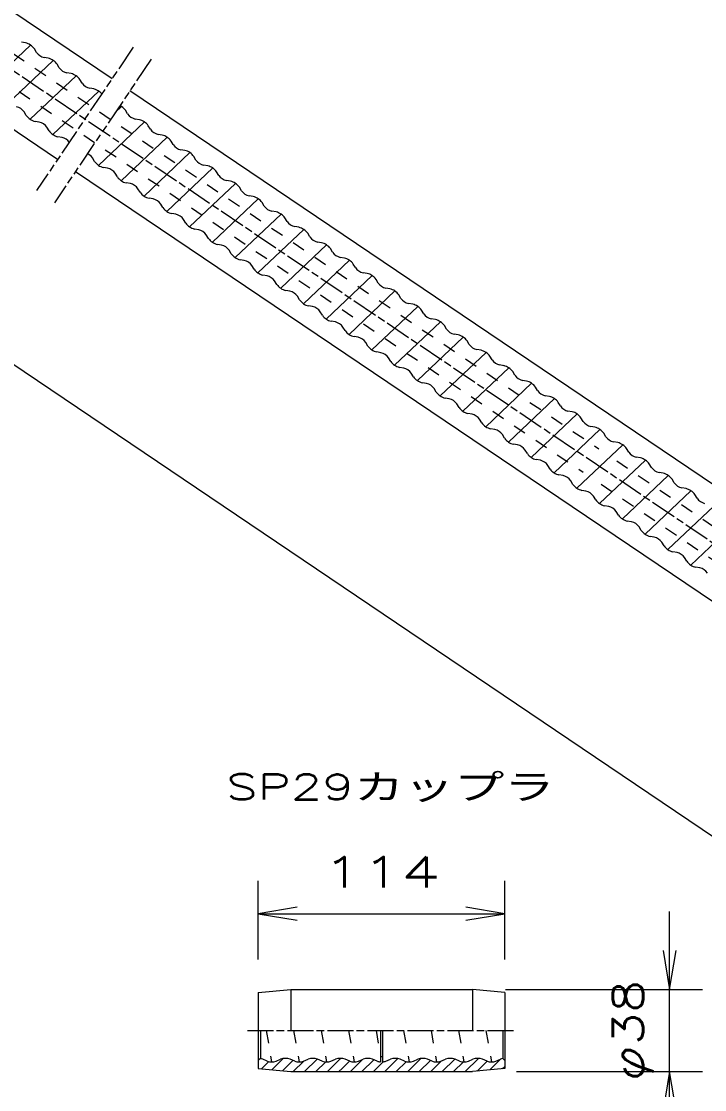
# Model space of a CAD drawing. Units: millimetres at full size; details may follow other scales. Extents: x -55 to 1935, y -55 to 1395.
# Drawn here: x 1005.3 to 1321.1, y 434.5 to 928 of the extents above; entities that cross this region are included whole.
import ezdxf
from ezdxf.enums import TextEntityAlignment as Align

# ---------------------------------------------------------------- set-up
doc = ezdxf.new("R2010")
doc.units = ezdxf.units.MM
for name, pattern in [('CHAIN', [18.5, 12, -1.5, 3.5, -1.5]), ('CHAIN_DOUBLE_DASH', [23.5, 12, -1.5, 3.5, -1.5, 3.5, -1.5]), ('DASHED_SPACED', [12, 6, -6])]:
    doc.linetypes.add(name, pattern=pattern)
for name, color, linetype, lineweight in [('1 外形線', 7, 'Continuous', 25), ('2 細い実線', 3, 'Continuous', 25), ('3 隠れ線', 2, 'DASHED_SPACED', 25), ('4 中心線', 1, 'CHAIN', 25), ('5 想像線', 6, 'CHAIN_DOUBLE_DASH', 25), ('6 寸法線', 4, 'Continuous', 25)]:
    doc.layers.add(name, color=color, linetype=linetype, lineweight=lineweight)
doc.styles.add('simplex.shx', font='')
doc.styles.get('simplex.shx').set_extended_font_data('simplex.shx')

# ---------------------------------------------------------------- blocks, each defined once
blk = doc.blocks.new('open_arrow')
at = {"color": 0, "linetype": 'Continuous', "lineweight": -2}
blk.add_lwpolyline([(7.5, 1.25), (0, 0), (7.5, -1.25)], dxfattribs=at)

msp = doc.modelspace()

# ---------------------------------------------------------------- linework, layer by layer
at = {"layer": '1 外形線'}
for p, q in [((682.437, 1147.646), (1047.2, 901.611)), ((659.882, 1108.58), (1022.036, 864.304)), ((1007.189, 918.103), (1005.266, 918.416)), ((988.283, 897.019), (1009.485, 917.096)), ((1012.289, 913.679), (1011.279, 915.344)), ((998.812, 889.917), (1020.014, 909.994)), ((1017.717, 911.001), (1015.795, 911.314)), ((1022.818, 906.577), (1021.808, 908.242)), ((1028.246, 903.9), (1026.323, 904.212)), ((1009.341, 882.816), (1030.542, 902.892)), ((1033.346, 899.475), (1032.336, 901.141)), ((1019.87, 875.714), (1041.071, 895.791)), ((1038.775, 896.798), (1036.852, 897.11)), ((1055.49, 896.019), (1540.581, 568.821)), ((1048.683, 885.927), (1051.6, 888.689)), ((1007.547, 884.567), (1006.537, 886.233)), ((1007.547, 884.567), (1006.537, 886.233)), ((1054.404, 885.272), (1053.394, 886.937)), ((1013.56, 881.496), (1011.637, 881.809)), ((1018.076, 877.466), (1017.066, 879.131)), ((1040.927, 861.51), (1062.129, 881.587)), ((1059.833, 882.594), (1057.91, 882.907)), ((1064.933, 878.17), (1063.923, 879.836)), ((1024.089, 874.394), (1022.166, 874.707)), ((1051.456, 854.409), (1072.658, 874.485)), ((1070.361, 875.493), (1068.439, 875.805)), ((1075.461, 871.068), (1074.451, 872.734)), ((1080.89, 868.391), (1078.967, 868.703)), ((1039.133, 863.262), (1038.123, 864.928)), ((1039.133, 863.262), (1038.123, 864.928)), ((1061.985, 847.307), (1083.186, 867.384)), ((1085.99, 863.967), (1084.98, 865.632)), ((1030.327, 858.712), (1515.417, 531.514)), ((1045.146, 860.191), (1043.223, 860.503)), ((1072.514, 840.205), (1093.715, 860.282)), ((1091.419, 861.289), (1089.496, 861.602)), ((1049.662, 856.16), (1048.652, 857.826)), ((1096.519, 856.865), (1095.509, 858.53)), ((1101.948, 854.187), (1100.025, 854.5)), ((1055.675, 853.089), (1053.752, 853.402)), ((1060.191, 849.059), (1059.181, 850.724)), ((1083.042, 833.104), (1104.244, 853.18)), ((1107.048, 849.763), (1106.038, 851.429)), ((1066.204, 845.987), (1064.281, 846.3)), ((1093.571, 826.002), (1114.773, 846.078)), ((1112.477, 847.086), (1110.554, 847.398)), ((1117.577, 842.661), (1116.567, 844.327)), ((1070.72, 841.957), (1069.71, 843.623)), ((1070.72, 841.957), (1069.71, 843.623)), ((1076.733, 838.885), (1074.81, 839.198)), ((1104.1, 818.9), (1125.301, 838.977)), ((1123.005, 839.984), (1121.083, 840.296)), ((1081.249, 834.855), (1080.238, 836.521)), ((1128.105, 835.56), (1127.095, 837.225)), ((1087.261, 831.784), (1085.339, 832.096)), ((1091.777, 827.753), (1090.767, 829.419)), ((1114.629, 811.798), (1135.83, 831.875)), ((1133.534, 832.882), (1131.611, 833.195)), ((1138.634, 828.458), (1137.624, 830.123)), ((1097.79, 824.682), (1095.867, 824.995)), ((1125.158, 804.697), (1146.359, 824.773)), ((1144.063, 825.78), (1142.14, 826.093)), ((1102.306, 820.652), (1101.296, 822.317)), ((1149.163, 821.356), (1148.153, 823.022)), ((1108.319, 817.58), (1106.396, 817.893)), ((1112.835, 813.55), (1111.825, 815.216)), ((1135.686, 797.595), (1156.888, 817.672)), ((1154.592, 818.679), (1152.669, 818.991)), ((1159.692, 814.254), (1158.682, 815.92)), ((1118.848, 810.479), (1116.925, 810.791)), ((1146.215, 790.493), (1167.417, 810.57)), ((1165.12, 811.577), (1163.198, 811.89)), ((1123.364, 806.448), (1122.354, 808.114)), ((1170.221, 807.153), (1169.21, 808.818)), ((1175.649, 804.475), (1173.726, 804.788)), ((1129.377, 803.377), (1127.454, 803.689)), ((1133.892, 799.346), (1132.882, 801.012)), ((1156.744, 783.391), (1177.945, 803.468)), ((1180.749, 800.051), (1179.739, 801.716)), ((1139.905, 796.275), (1137.983, 796.588)), ((1167.273, 776.29), (1188.474, 796.366)), ((1186.178, 797.373), (1184.255, 797.686)), ((1191.278, 792.949), (1190.268, 794.615)), ((1144.421, 792.245), (1143.411, 793.91)), ((1196.707, 790.272), (1194.784, 790.584)), ((1150.434, 789.173), (1148.511, 789.486)), ((1154.95, 785.143), (1153.94, 786.809)), ((1177.802, 769.188), (1199.003, 789.265)), ((1201.807, 785.847), (1200.797, 787.513)), ((1160.963, 782.072), (1159.04, 782.384)), ((1188.33, 762.086), (1209.532, 782.163)), ((1207.236, 783.17), (1205.313, 783.483)), ((1212.336, 778.746), (1211.326, 780.411)), ((1165.479, 778.041), (1164.469, 779.707)), ((1171.492, 774.97), (1169.569, 775.282)), ((1198.859, 754.984), (1220.06, 775.061)), ((1217.764, 776.068), (1215.842, 776.381)), ((1176.008, 770.94), (1174.997, 772.605)), ((1222.864, 771.644), (1221.854, 773.309)), ((1182.02, 767.868), (1180.098, 768.181)), ((1186.536, 763.838), (1185.526, 765.503)), ((1209.388, 747.883), (1230.589, 767.959)), ((1228.293, 768.966), (1226.37, 769.279)), ((1233.393, 764.542), (1232.383, 766.208)), ((1192.549, 760.766), (1190.626, 761.079)), ((1219.917, 740.781), (1241.118, 760.858)), ((1238.822, 761.865), (1236.899, 762.177)), ((1197.065, 756.736), (1196.055, 758.402)), ((1243.922, 757.44), (1242.912, 759.106)), ((1249.351, 754.763), (1247.428, 755.076)), ((1203.078, 753.665), (1201.155, 753.977)), ((1207.594, 749.634), (1206.584, 751.3)), ((1230.445, 733.679), (1251.647, 753.756)), ((1254.451, 750.339), (1253.441, 752.004)), ((1213.607, 746.563), (1211.684, 746.875)), ((1240.974, 726.577), (1262.176, 746.654)), ((1259.879, 747.661), (1257.957, 747.974)), ((1218.123, 742.533), (1217.113, 744.198)), ((1264.98, 743.237), (1263.97, 744.902)), ((1270.408, 740.56), (1268.485, 740.872)), ((1224.136, 739.461), (1222.213, 739.774)), ((1228.652, 735.431), (1227.641, 737.097)), ((1251.503, 719.476), (1272.704, 739.552)), ((1275.508, 736.135), (1274.498, 737.801)), ((1234.664, 732.359), (1232.742, 732.672)), ((1262.032, 712.374), (1283.233, 732.451)), ((1280.937, 733.458), (1279.014, 733.77)), ((1286.037, 729.033), (1285.027, 730.699)), ((1239.18, 728.329), (1238.17, 729.995)), ((1245.193, 725.258), (1243.27, 725.57)), ((1291.466, 726.356), (1289.543, 726.669)), ((1249.709, 721.227), (1248.699, 722.893)), ((1272.561, 705.272), (1293.762, 725.349)), ((1296.566, 721.932), (1295.556, 723.597)), ((1255.722, 718.156), (1253.799, 718.469)), ((1260.238, 714.126), (1259.228, 715.791)), ((1283.089, 698.171), (1304.291, 718.247)), ((1301.995, 719.254), (1300.072, 719.567)), ((1307.095, 714.83), (1306.085, 716.496)), ((1266.251, 711.054), (1264.328, 711.367)), ((1293.618, 691.069), (1314.819, 711.145)), ((1312.523, 712.153), (1310.601, 712.465)), ((1270.767, 707.024), (1269.757, 708.69)), ((1317.623, 707.728), (1316.613, 709.394)), ((1276.779, 703.952), (1274.857, 704.265)), ((1281.295, 699.922), (1280.285, 701.588)), ((1304.147, 683.967), (1325.348, 704.044)), ((1287.308, 696.851), (1285.385, 697.163)), ((1314.676, 676.865), (1335.877, 696.942)), ((1291.824, 692.82), (1290.814, 694.486)), ((1297.837, 689.749), (1295.914, 690.062)), ((1302.353, 685.719), (1301.343, 687.384)), ((1308.366, 682.647), (1306.443, 682.96)), ((1312.882, 678.617), (1311.872, 680.283)), ((1318.895, 675.546), (1316.972, 675.858)), ((1114.769, 479.325), (1129.769, 480.825)), ((1114.769, 479.325), (1114.769, 444.325)), ((1129.769, 480.825), (1213.769, 480.825)), ((1129.769, 480.825), (1129.769, 461.825)), ((1213.769, 480.825), (1213.769, 461.825)), ((1228.769, 479.325), (1213.769, 480.825)), ((1228.769, 479.325), (1228.769, 444.325)), ((1115.769, 461.825), (1115.769, 448.863)), ((1171.269, 461.825), (1171.269, 447.347)), ((1172.269, 461.825), (1172.269, 447.347)), ((1227.769, 461.825), (1227.769, 448.863)), ((1171.269, 449.825), (1172.269, 449.825)), ((1115.769, 448.975), (1114.769, 447.975)), ((1114.769, 444.325), (1129.769, 442.825)), ((1118.935, 447.715), (1116.838, 448.549)), ((1123.003, 447.715), (1125.101, 448.549)), ((1131.635, 447.715), (1129.538, 448.549)), ((1135.703, 447.715), (1137.801, 448.549)), ((1144.335, 447.715), (1142.238, 448.549)), ((1148.403, 447.715), (1150.501, 448.549)), ((1157.035, 447.715), (1154.938, 448.549)), ((1161.103, 447.715), (1163.201, 448.549)), ((1169.735, 447.715), (1167.638, 448.549)), ((1173.803, 447.715), (1175.901, 448.549)), ((1182.435, 447.715), (1180.338, 448.549)), ((1186.503, 447.715), (1188.601, 448.549)), ((1195.135, 447.715), (1193.038, 448.549)), ((1199.203, 447.715), (1201.301, 448.549)), ((1207.835, 447.715), (1205.738, 448.549)), ((1211.903, 447.715), (1214.001, 448.549)), ((1228.769, 444.325), (1213.769, 442.825)), ((1220.535, 447.715), (1218.438, 448.549)), ((1224.603, 447.715), (1226.701, 448.549)), ((1227.769, 448.975), (1228.769, 447.975)), ((1129.769, 442.825), (1213.769, 442.825))]:
    msp.add_line(p, q, dxfattribs=at)
for centre, radius, start, end in [((1005.57, 911.293), 7, 35.36613, 76.63387), ((1017.182, 917.151), 6, 215.36383, 256.63395), ((1016.099, 904.191), 7, 35.36613, 76.63387), ((1027.71, 910.05), 6, 215.36383, 256.63395), ((1026.628, 897.089), 7, 35.36613, 76.63387), ((1038.239, 902.948), 6, 215.36383, 256.63395), ((1037.157, 889.987), 7, 40.87605, 76.63387), ((1001.644, 882.76), 6, 35.36605, 76.63008), ((1047.686, 882.886), 7, 35.36613, 63.16944), ((1013.255, 888.619), 7, 215.36613, 256.63387), ((1059.297, 888.744), 6, 215.36383, 256.63395), ((1012.173, 875.659), 6, 35.36605, 76.63008), ((1058.214, 875.784), 7, 35.36613, 76.63387), ((1023.784, 881.517), 7, 215.36613, 256.63387), ((1022.702, 868.557), 6, 38.27837, 76.63008), ((1069.826, 881.643), 6, 215.36383, 256.63395), ((1068.743, 868.682), 7, 35.36613, 76.63387), ((1080.354, 874.541), 6, 215.36383, 256.63395), ((1033.23, 861.455), 6, 35.36605, 64.3723), ((1079.272, 861.58), 7, 35.36613, 76.63387), ((1090.883, 867.439), 6, 215.36383, 256.63395), ((1044.842, 867.314), 7, 215.36613, 256.63387), ((1043.759, 854.353), 6, 35.36605, 76.63008), ((1089.801, 854.479), 7, 35.36613, 76.63387), ((1055.37, 860.212), 7, 215.36613, 256.63387), ((1101.412, 860.337), 6, 215.36383, 256.63395), ((1100.33, 847.377), 7, 35.36613, 76.63387), ((1054.288, 847.252), 6, 35.36605, 76.63008), ((1065.899, 853.11), 7, 215.36613, 256.63387), ((1111.941, 853.236), 6, 215.36383, 256.63395), ((1064.817, 840.15), 6, 35.36605, 76.63008), ((1110.858, 840.275), 7, 35.36613, 76.63387), ((1076.428, 846.008), 7, 215.36613, 256.63387), ((1122.47, 846.134), 6, 215.36383, 256.63395), ((1121.387, 833.173), 7, 35.36613, 76.63387), ((1075.346, 833.048), 6, 35.36605, 76.63008), ((1086.957, 838.907), 7, 215.36613, 256.63387), ((1132.998, 839.032), 6, 215.36383, 256.63395), ((1085.874, 825.946), 6, 35.36605, 76.63008), ((1131.916, 826.072), 7, 35.36613, 76.63387), ((1097.486, 831.805), 7, 215.36613, 256.63387), ((1096.403, 818.845), 6, 35.36605, 76.63008), ((1143.527, 831.93), 6, 215.36383, 256.63395), ((1142.445, 818.97), 7, 35.36613, 76.63387), ((1108.014, 824.703), 7, 215.36613, 256.63387), ((1154.056, 824.829), 6, 215.36383, 256.63395), ((1106.932, 811.743), 6, 35.36605, 76.63008), ((1152.973, 811.868), 7, 35.36613, 76.63387), ((1118.543, 817.602), 7, 215.36613, 256.63387), ((1117.461, 804.641), 6, 35.36605, 76.63008), ((1164.585, 817.727), 6, 215.36383, 256.63395), ((1163.502, 804.767), 7, 35.36613, 76.63387), ((1129.072, 810.5), 7, 215.36613, 256.63387), ((1175.113, 810.625), 6, 215.36383, 256.63395), ((1174.031, 797.665), 7, 35.36613, 76.63387), ((1127.99, 797.539), 6, 35.36605, 76.63008), ((1185.642, 803.523), 6, 215.36383, 256.63395), ((1139.601, 803.398), 7, 215.36613, 256.63387), ((1138.518, 790.438), 6, 35.36605, 76.63008), ((1184.56, 790.563), 7, 35.36613, 76.63387), ((1150.13, 796.296), 7, 215.36613, 256.63387), ((1196.171, 796.422), 6, 215.36383, 256.63395), ((1195.089, 783.461), 7, 35.36613, 76.63387), ((1149.047, 783.336), 6, 35.36605, 76.63008), ((1160.658, 789.195), 7, 215.36613, 256.63387), ((1206.7, 789.32), 6, 215.36383, 256.63395), ((1159.576, 776.234), 6, 35.36605, 76.63008), ((1205.617, 776.36), 7, 35.36613, 76.63387), ((1171.187, 782.093), 7, 215.36613, 256.63387), ((1170.105, 769.132), 6, 35.36605, 76.63008), ((1217.229, 782.218), 6, 215.36383, 256.63395), ((1216.146, 769.258), 7, 35.36613, 76.63387), ((1181.716, 774.991), 7, 215.36613, 256.63387), ((1227.757, 775.117), 6, 215.36383, 256.63395), ((1180.633, 762.031), 6, 35.36605, 76.63008), ((1226.675, 762.156), 7, 35.36613, 76.63387), ((1192.245, 767.889), 7, 215.36613, 256.63387), ((1191.162, 754.929), 6, 35.36605, 76.63008), ((1238.286, 768.015), 6, 215.36383, 256.63395), ((1237.204, 755.054), 7, 35.36613, 76.63387), ((1202.773, 760.788), 7, 215.36613, 256.63387), ((1248.815, 760.913), 6, 215.36383, 256.63395), ((1201.691, 747.827), 6, 35.36605, 76.63008), ((1247.732, 747.953), 7, 35.36613, 76.63387), ((1259.344, 753.811), 6, 215.36383, 256.63395), ((1213.302, 753.686), 7, 215.36613, 256.63387), ((1212.22, 740.725), 6, 35.36605, 76.63008), ((1258.261, 740.851), 7, 35.36613, 76.63387), ((1223.831, 746.584), 7, 215.36613, 256.63387), ((1269.872, 746.71), 6, 215.36383, 256.63395), ((1268.79, 733.749), 7, 35.36613, 76.63387), ((1222.749, 733.624), 6, 35.36605, 76.63008), ((1234.36, 739.482), 7, 215.36613, 256.63387), ((1280.401, 739.608), 6, 215.36383, 256.63395), ((1233.277, 726.522), 6, 35.36605, 76.63008), ((1279.319, 726.647), 7, 35.36613, 76.63387), ((1244.889, 732.381), 7, 215.36613, 256.63387), ((1290.93, 732.506), 6, 215.36383, 256.63395), ((1289.848, 719.546), 7, 35.36613, 76.63387), ((1243.806, 719.42), 6, 35.36605, 76.63008), ((1255.417, 725.279), 7, 215.36613, 256.63387), ((1301.459, 725.404), 6, 215.36383, 256.63395), ((1254.335, 712.319), 6, 35.36605, 76.63008), ((1300.376, 712.444), 7, 35.36613, 76.63387), ((1265.946, 718.177), 7, 215.36613, 256.63387), ((1264.864, 705.217), 6, 35.36605, 76.63008), ((1311.988, 718.303), 6, 215.36383, 256.63395), ((1310.905, 705.342), 7, 35.36613, 76.63387), ((1276.475, 711.075), 7, 215.36613, 256.63387), ((1322.516, 711.201), 6, 215.36383, 256.63395), ((1275.392, 698.115), 6, 35.36605, 76.63008), ((1287.004, 703.974), 7, 215.36613, 256.63387), ((1285.921, 691.013), 6, 35.36605, 76.63008), ((1297.532, 696.872), 7, 215.36613, 256.63387), ((1296.45, 683.912), 6, 35.36605, 76.63008), ((1308.061, 689.77), 7, 215.36613, 256.63387), ((1306.979, 676.81), 6, 35.36605, 76.63008), ((1318.59, 682.669), 7, 215.36613, 256.63387), ((1317.508, 669.708), 6, 35.36605, 76.63008), ((1114.619, 442.975), 6, 68.29614, 78.94994), ((1120.969, 452.825), 5.5, 248.29614, 291.70386), ((1127.319, 442.975), 6, 68.29614, 111.70386), ((1133.669, 452.825), 5.5, 248.29614, 291.70386), ((1140.019, 442.975), 6, 68.29614, 111.70386), ((1146.369, 452.825), 5.5, 248.29614, 291.70386), ((1152.719, 442.975), 6, 68.29614, 111.70386), ((1159.069, 452.825), 5.5, 248.29614, 291.70386), ((1165.419, 442.975), 6, 68.29614, 111.70386), ((1171.769, 452.825), 5.5, 248.29614, 264.78409), ((1171.769, 452.825), 5.5, 275.21591, 291.70386), ((1178.119, 442.975), 6, 68.29614, 111.70386), ((1184.469, 452.825), 5.5, 248.29614, 291.70386), ((1190.819, 442.975), 6, 68.29614, 111.70386), ((1197.169, 452.825), 5.5, 248.29614, 291.70386), ((1203.519, 442.975), 6, 68.29614, 111.70386), ((1209.869, 452.825), 5.5, 248.29614, 291.70386), ((1216.219, 442.975), 6, 68.29614, 111.70386), ((1222.569, 452.825), 5.5, 248.29614, 291.70386), ((1228.919, 442.975), 6, 101.05006, 111.70386)]:
    msp.add_arc(centre, radius, start, end, dxfattribs=at)
at = {"layer": '2 細い実線'}
for p, q in [((1114.769, 447.948), (1115.698, 448.877)), ((1116.296, 444.172), (1119.618, 447.493)), ((1121.117, 443.69), (1126.318, 448.89)), ((1125.939, 443.208), (1130.784, 448.053)), ((1130.859, 442.825), (1135.779, 447.745)), ((1136.162, 442.825), (1141.982, 448.645)), ((1141.466, 442.825), (1145.979, 447.338)), ((1146.769, 442.825), (1152.647, 448.702)), ((1152.072, 442.825), (1153.493, 444.246)), ((1152.647, 448.702), (1152.916, 448.971)), ((1153.493, 444.246), (1156.983, 447.735)), ((1157.375, 442.825), (1163.034, 448.483)), ((1162.679, 442.825), (1168.186, 448.331)), ((1167.982, 442.825), (1172.536, 447.378)), ((1173.285, 442.825), (1179.315, 448.854)), ((1178.589, 442.825), (1183.23, 447.466)), ((1183.892, 442.825), (1189.983, 448.916)), ((1189.195, 442.825), (1194.384, 448.014)), ((1194.499, 442.825), (1199.511, 447.837)), ((1199.802, 442.825), (1205.585, 448.608)), ((1205.105, 442.825), (1209.611, 447.331)), ((1210.408, 442.825), (1216.549, 448.966)), ((1215.928, 443.04), (1220.583, 447.696)), ((1221.82, 443.63), (1226.765, 448.574)), ((1227.713, 444.219), (1228.769, 445.276))]:
    msp.add_line(p, q, dxfattribs=at)
at = {"layer": '3 隠れ線'}
for p, q in [((812.572, 1040.569), (1272.223, 730.531)), ((805.303, 1029.792), (1264.954, 719.753)), ((1280.514, 724.939), (1483.549, 587.99)), ((1273.244, 714.161), (1476.28, 577.212)), ((1118.443, 461.825), (1120.969, 447.325)), ((1131.143, 461.825), (1133.669, 447.325)), ((1143.843, 461.825), (1146.369, 447.325)), ((1156.543, 461.825), (1159.069, 447.325)), ((1169.243, 461.825), (1171.269, 450.195)), ((1181.943, 461.825), (1184.469, 447.325)), ((1194.643, 461.825), (1197.169, 447.325)), ((1207.343, 461.825), (1209.869, 447.325)), ((1220.043, 461.825), (1222.569, 447.325))]:
    msp.add_line(p, q, dxfattribs=at)
at = {"layer": '4 中心線'}
for p, q in [((560.846, 1202.521), (1537.923, 543.474)), ((1109.769, 461.825), (1233.769, 461.825))]:
    msp.add_line(p, q, dxfattribs=at)
at = {"layer": '5 想像線'}
for p, q in [((1056.965, 916.089), (1012.271, 849.826)), ((1065.256, 910.497), (1020.561, 844.234))]:
    msp.add_line(p, q, dxfattribs=at)
at = {"layer": '6 寸法線'}
for p, q in [((564.934, 1064.126), (1417.034, 489.377)), ((1114.769, 494.565), (1114.769, 531.03)), ((1228.769, 494.565), (1228.769, 531.03)), ((1114.769, 515.79), (1228.769, 515.79)), ((1304.897, 406.825), (1304.897, 516.825)), ((1229.009, 480.825), (1320.137, 480.825)), ((1234.089, 442.825), (1320.137, 442.825))]:
    msp.add_line(p, q, dxfattribs=at)

# ---------------------------------------------------------------- block references
at = {"layer": '6 寸法線', "xscale": 2.4, "yscale": 2.4}
msp.add_blockref('open_arrow', (1114.769, 515.79), dxfattribs=at)
for p, rotation in [((1228.769, 515.79), 180), ((1304.897, 480.825), 90), ((1304.897, 442.825), 270)]:
    msp.add_blockref('open_arrow', p, dxfattribs=dict(at, rotation=rotation))

# ---------------------------------------------------------------- texts
at = {"layer": '6 寸法線', "style": 'simplex.shx', "width": 1.45}
msp.add_text('SP29カップラ', height=11.73, dxfattribs=at).set_placement((1251.752, 574.393), align=Align.MIDDLE_RIGHT)
at = {"layer": '6 寸法線', "style": 'simplex.shx', "width": 1.5}
msp.add_text('114', height=14.08, dxfattribs=at).set_placement((1171.769, 534.99), align=Align.MIDDLE_CENTER)
at = {"layer": '6 寸法線', "style": 'simplex.shx', "width": 1.25}
msp.add_text('φ38', height=14.08, rotation=90, dxfattribs=at).set_placement((1285.697, 461.825), align=Align.MIDDLE_CENTER)

doc.saveas('drawing.dxf')
